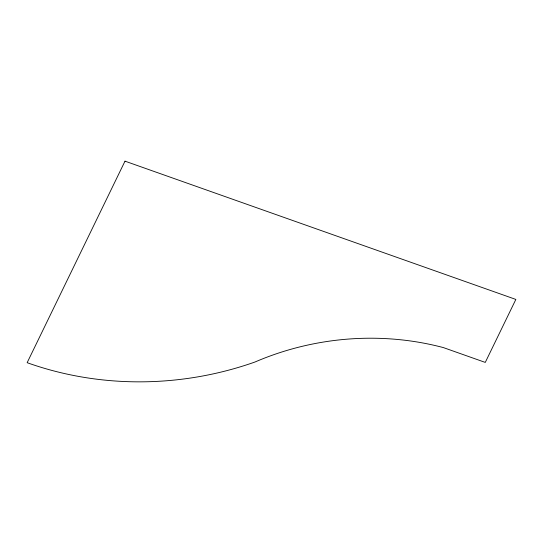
<?xml version="1.0" encoding="UTF-8"?>
<svg xmlns="http://www.w3.org/2000/svg" width="543" height="543" viewBox="0 0 543 543"><rect width="100%" height="100%" fill="white"/><g stroke="black" fill="none" stroke-linecap="round" stroke-linejoin="round"><path stroke-width="0.81" d="M124.999 161.162L27.15 362.69A307.766 271.486 -9.1 0 0 254.932 362.032A259.588 228.99 -9.1 0 1 443.393 347.595L485.272 362.412L515.85 299.431L124.999 161.162"/></g></svg>
